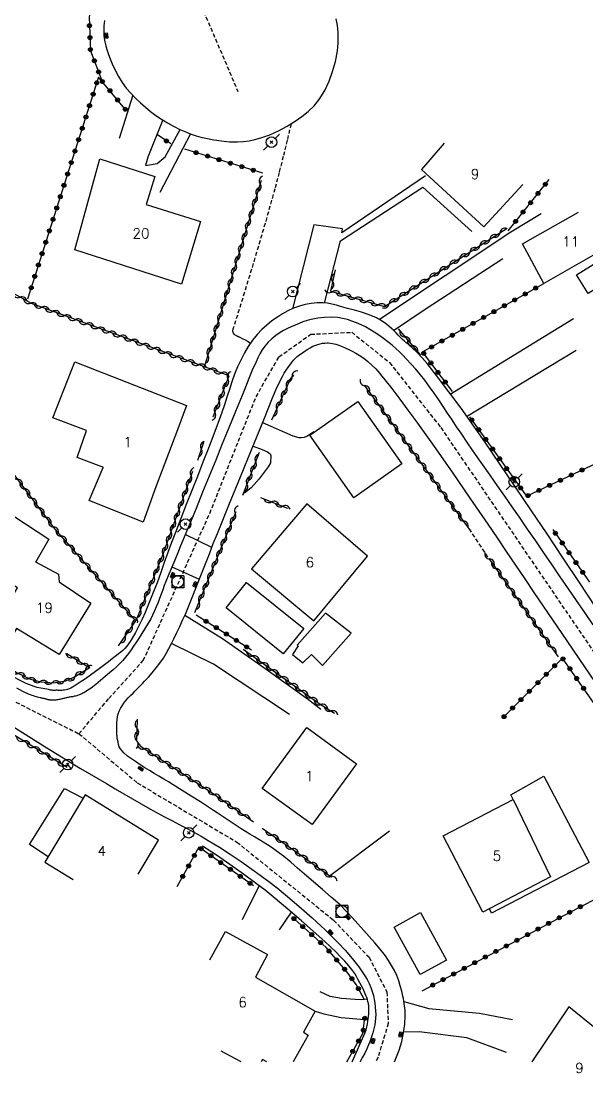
# Model space of a CAD drawing. Header units: millimetres. Extents: x 157999 to 159002, y 156999 to 158001.
# Drawn here: x 158199.5 to 158270.5, y 156998.6 to 157130.6 of the extents above; entities that cross this region are included whole.
import ezdxf
from ezdxf.enums import TextEntityAlignment as Align

# ---------------------------------------------------------------- set-up
doc = ezdxf.new("R2010")
doc.units = ezdxf.units.MM
doc.linetypes.add('DASHED', pattern=[0.75, 0.5, -0.25])
doc.layers.get('0').update_dxf_attribs({"linetype": 'CONTINUOUS'})
for name, color, linetype in [('W0001', 6, 'DASHED'), ('W0008', 7, 'CONTINUOUS'), ('W0014', 7, 'CONTINUOUS'), ('W0016', 2, 'CONTINUOUS'), ('W0017', 7, 'CONTINUOUS'), ('W0070', 7, 'DASHED'), ('W0101', 7, 'CONTINUOUS'), ('W0104', 1, 'CONTINUOUS'), ('W0112', 1, 'DASHED'), ('W0310', 3, 'CONTINUOUS'), ('W0323', 7, 'CONTINUOUS'), ('W0333', 7, 'CONTINUOUS'), ('W0401', 7, 'CONTINUOUS'), ('W0420', 7, 'CONTINUOUS'), ('W0473', 7, 'CONTINUOUS'), ('W0515', 5, 'CONTINUOUS'), ('W0991', 7, 'CONTINUOUS')]:
    doc.layers.add(name, color=color, linetype=linetype)
doc.styles.get("Standard").update_dxf_attribs({"font": 'romans.shx', "width": 0.85})

# ---------------------------------------------------------------- blocks, each defined once
blk = doc.blocks.new('T420')
for p, q in [((0.75, 0.75), (-0.75, 0.75)), ((-0.75, 0.75), (-0.75, -0.75)), ((0.75, 0.75), (0.75, -0.75)), ((0.75, -0.75), (-0.75, -0.75))]:
    blk.add_line(p, q)
blk.add_ellipse((0, 0), major_axis=(-0.53, 0.53), ratio=1, start_param=3.926991, end_param=10.210176)
blk = doc.blocks.new('T401')
for p, q in [((-0.3, 0.3), (0, 0.3)), ((-0.3, -0.25), (-0.3, 0.3)), ((-0.3, 0.15), (0, 0.15)), ((-0.3, 0), (0, 0)), ((0, 0.3), (0, -0.25)), ((-0.3, -0.15), (0, -0.15)), ((-0.3, -0.25), (-0.3, -0.3)), ((-0.3, -0.3), (0, -0.3)), ((0, -0.3), (0, -0.25))]:
    blk.add_line(p, q)
blk = doc.blocks.new('T473')
for p, q in [((-0.166667, 0.166667), (0.166667, -0.166667)), ((-0.166667, -0.166667), (0.166667, 0.166667)), ((0.500001, 0.500001), (1.000002, 1.000002)), ((-1.000002, -1.000002), (-0.500001, -0.500001))]:
    blk.add_line(p, q)
blk.add_ellipse((0, 0), major_axis=(0.471405, 0.471405), ratio=1, start_param=5.4977871438, end_param=11.780972451)
blk = doc.blocks.new('t310o')
at = {"color": 0, "linetype": 'Continuous'}
for centre, start, end in [((-0.5, 0.38), 216.8699, 323.1304), ((0.5, -0.37), 36.8699, 143.1303)]:
    blk.add_arc(centre, 0.625, start, end, dxfattribs=at)
blk = doc.blocks.new('t323o')
at = {"color": 0, "linetype": 'Continuous'}
for radius in [0.25, 0.15]:
    blk.add_circle((0, 0), radius, dxfattribs=at)

msp = doc.modelspace()

# ---------------------------------------------------------------- linework, layer by layer
at = {"layer": 'W0001'}
for points in [[(158231.52, 157171), (158225.28, 157158.17), (158218.87, 157140.03), (158226.71, 157121.73)], [(158206.77, 157041.15), (158210.51, 157045.57), (158214.84, 157050.33), (158223.19, 157068.8), (158228.99, 157083.42), (158231.86, 157088.42), (158235.85, 157091.27), (158241, 157091.51), (158245.75, 157087.71), (158252.18, 157079.56), (158276.79, 157043.46), (158296.84, 157014.06), (158304.75, 157002.6)], [(158181.45, 157053.42), (158192.81, 157048.12), (158206.77, 157041.15)], [(158206.77, 157041.15), (158214.09, 157034.99), (158226.59, 157027.55), (158238.73, 157017.76), (158243.18, 157013.1), (158245.41, 157008.74), (158245.58, 157004.81), (158244.3, 157000.56), (158243.98, 157000)]]:
    msp.add_lwpolyline(points, dxfattribs=at)
at = {"layer": 'W0008'}
for points in [[(158209.99, 157130.62), (158209.93, 157130.28), (158209.89, 157129.94), (158209.88, 157129.6), (158209.88, 157129.18), (158209.9, 157128.76), (158209.95, 157128.35), (158210.02, 157127.94), (158210.13, 157127.45), (158210.27, 157126.97), (158210.43, 157126.49), (158210.61, 157126.02), (158210.95, 157125.2), (158211.31, 157124.39), (158211.72, 157123.6), (158212.18, 157122.85), (158212.7, 157122.16), (158213.27, 157121.51), (158213.87, 157120.9), (158214.5, 157120.31), (158215.12, 157119.76), (158215.76, 157119.23), (158216.43, 157118.73), (158217.11, 157118.26), (158217.87, 157117.8), (158218.64, 157117.37), (158219.44, 157116.97), (158220.25, 157116.61), (158220.85, 157116.38), (158221.46, 157116.18), (158222.07, 157116), (158222.7, 157115.85), (158223.68, 157115.66), (158224.66, 157115.52), (158225.66, 157115.42), (158226.66, 157115.41), (158227.4, 157115.45), (158228.14, 157115.55), (158228.86, 157115.69), (158229.58, 157115.89), (158230.72, 157116.3), (158231.82, 157116.79), (158232.89, 157117.36), (158233.92, 157118), (158234.74, 157118.59), (158235.54, 157119.22), (158236.27, 157119.93), (158236.92, 157120.72), (158237.61, 157121.83), (158238.16, 157123.01), (158238.6, 157124.22), (158238.95, 157125.47), (158239.05, 157125.92), (158239.14, 157126.38), (158239.21, 157126.84), (158239.25, 157127.31), (158239.29, 157127.77), (158239.3, 157128.24), (158239.3, 157128.71), (158239.28, 157129.17), (158239.2, 157130), (158239.06, 157130.82)], [(158217.36, 157050.61), (158217.71, 157051.22), (158218.05, 157051.83), (158218.38, 157052.45), (158218.69, 157053.07), (158219.07, 157053.84), (158219.43, 157054.61), (158219.78, 157055.39), (158220.12, 157056.17), (158220.65, 157057.42), (158221.16, 157058.68), (158221.66, 157059.94), (158222.16, 157061.21), (158222.65, 157062.47), (158223.14, 157063.74), (158223.63, 157065), (158224.14, 157066.26), (158225.58, 157069.83), (158227.03, 157073.4), (158228.49, 157076.97), (158229.96, 157080.53), (158230.52, 157081.9), (158231.06, 157083.28), (158231.64, 157084.65), (158232.3, 157085.98), (158232.53, 157086.39), (158232.79, 157086.78), (158233.07, 157087.16), (158233.34, 157087.54), (158233.46, 157087.7), (158233.58, 157087.86), (158233.7, 157088.03), (158233.84, 157088.18), (158234.15, 157088.46), (158234.47, 157088.71), (158234.81, 157088.95), (158235.16, 157089.18), (158235.48, 157089.39), (158235.8, 157089.58), (158236.14, 157089.76), (158236.49, 157089.91), (158236.76, 157090), (158237.04, 157090.08), (158237.32, 157090.13), (158237.61, 157090.16), (158237.86, 157090.17), (158238.1, 157090.17), (158238.35, 157090.15), (158238.59, 157090.11), (158239, 157090.01), (158239.39, 157089.88), (158239.78, 157089.73), (158240.16, 157089.57), (158240.62, 157089.36), (158241.07, 157089.14), (158241.52, 157088.9), (158241.95, 157088.64), (158242.5, 157088.25), (158243.03, 157087.83), (158243.53, 157087.39), (158244.02, 157086.93), (158244.28, 157086.65), (158244.52, 157086.36), (158244.75, 157086.07), (158244.99, 157085.77), (158246.02, 157084.45), (158247.05, 157083.11), (158248.05, 157081.76), (158249.05, 157080.4), (158251.34, 157077.19), (158253.6, 157073.95), (158255.83, 157070.7), (158258.07, 157067.45), (158259.24, 157065.74), (158260.4, 157064.03), (158261.56, 157062.31), (158262.72, 157060.6), (158263.87, 157058.88), (158265.03, 157057.16), (158266.19, 157055.44), (158267.35, 157053.73), (158272.97, 157045.49)], [(158246.35, 157000), (158246.94, 157001.47), (158247.27, 157002.53), (158247.5, 157003.61), (158247.65, 157004.71), (158247.72, 157005.81), (158247.72, 157006.12), (158247.71, 157006.42), (158247.68, 157006.72), (158247.64, 157007.03), (158247.59, 157007.32), (158247.54, 157007.62), (158247.48, 157007.92), (158247.42, 157008.21), (158247.27, 157008.87), (158247.1, 157009.52), (158246.9, 157010.17), (158246.66, 157010.8), (158246.35, 157011.45), (158246, 157012.08), (158245.62, 157012.7), (158245.22, 157013.29), (158244.59, 157014.13), (158243.9, 157014.93), (158243.2, 157015.71), (158242.5, 157016.48), (158241.77, 157017.29), (158241.04, 157018.1), (158240.29, 157018.89), (158239.54, 157019.68)]]:
    msp.add_lwpolyline(points, dxfattribs=at)
at = {"layer": 'W0014'}
for points in [[(158234.43, 157094.81), (158233.7, 157094.54), (158233, 157094.2), (158232.33, 157093.82), (158231.68, 157093.41), (158230.99, 157092.93), (158230.33, 157092.42), (158229.71, 157091.86), (158229.12, 157091.25), (158228.54, 157090.52), (158228.01, 157089.75), (158227.54, 157088.94), (158227.11, 157088.11), (158226.68, 157087.19), (158226.3, 157086.25), (158225.96, 157085.3), (158225.64, 157084.34), (158225.34, 157083.38), (158225.03, 157082.42), (158224.71, 157081.46), (158224.37, 157080.51), (158223.7, 157078.74), (158223.02, 157076.97), (158222.33, 157075.21), (158221.63, 157073.44), (158220.94, 157071.68), (158220.24, 157069.92), (158219.55, 157068.15), (158218.87, 157066.38), (158218.39, 157065.13), (158217.93, 157063.88), (158217.48, 157062.62), (158217.03, 157061.36), (158216.57, 157060.1), (158216.09, 157058.85), (158215.59, 157057.61), (158215.07, 157056.38), (158214.68, 157055.53), (158214.28, 157054.69), (158213.85, 157053.86), (158213.39, 157053.05), (158213.19, 157052.74), (158212.99, 157052.43), (158212.77, 157052.13), (158212.53, 157051.84), (158212.28, 157051.6), (158212.02, 157051.38), (158211.75, 157051.18), (158211.48, 157050.97), (158210.98, 157050.57), (158210.49, 157050.17), (158209.98, 157049.78), (158209.47, 157049.4), (158208.84, 157048.94), (158208.21, 157048.48), (158207.57, 157048.03), (158206.91, 157047.6), (158206.53, 157047.35), (158206.15, 157047.1), (158205.75, 157046.87), (158205.33, 157046.69), (158205.15, 157046.64), (158204.97, 157046.62), (158204.78, 157046.6), (158204.6, 157046.59), (158204.53, 157046.58), (158204.46, 157046.58), (158204.38, 157046.58), (158204.31, 157046.59), (158204.24, 157046.59), (158204.16, 157046.59), (158204.09, 157046.6), (158204.02, 157046.6), (158203.94, 157046.6), (158203.87, 157046.6), (158203.79, 157046.59), (158203.72, 157046.59), (158203.64, 157046.59), (158203.57, 157046.59), (158203.49, 157046.59), (158203.42, 157046.6), (158203.19, 157046.63), (158202.95, 157046.68), (158202.73, 157046.73), (158202.5, 157046.78), (158202.25, 157046.82), (158202, 157046.86), (158201.75, 157046.9), (158201.51, 157046.96), (158201.16, 157047.07), (158200.81, 157047.19), (158200.47, 157047.32), (158200.13, 157047.47), (158197.82, 157048.64)], [(158239.59, 157094.73), (158239.07, 157094.92), (158238.52, 157095.06), (158237.97, 157095.16), (158237.41, 157095.21), (158236.65, 157095.21), (158235.9, 157095.14), (158235.16, 157095.01), (158234.43, 157094.81)], [(158237.41, 157095.21), (158237.41, 157095.22)], [(158271.58, 157057.06), (158269.57, 157060.12), (158267.55, 157063.17), (158265.52, 157066.22), (158263.47, 157069.25), (158260.58, 157073.51), (158257.69, 157077.76), (158254.73, 157081.98), (158251.66, 157086.1), (158251.07, 157086.85), (158250.47, 157087.58), (158249.85, 157088.3), (158249.21, 157088.99), (158248.99, 157089.2), (158248.77, 157089.41), (158248.54, 157089.62), (158248.31, 157089.82), (158248.08, 157090.01), (158247.85, 157090.21), (158247.62, 157090.41), (158247.39, 157090.61), (158247.11, 157090.88), (158246.83, 157091.16), (158246.56, 157091.44), (158246.28, 157091.72), (158246, 157091.99), (158245.71, 157092.26), (158245.41, 157092.51), (158245.09, 157092.74), (158244.61, 157093.04), (158244.11, 157093.31), (158243.59, 157093.54), (158243.07, 157093.75), (158242.21, 157094.04), (158241.34, 157094.29), (158240.47, 157094.51), (158239.59, 157094.73)], [(158271.3, 157054.83), (158270.25, 157056.35), (158269.23, 157057.85), (158268.2, 157059.34), (158267.18, 157060.84), (158266.15, 157062.34), (158265.13, 157063.83), (158264.1, 157065.33), (158263.07, 157066.82), (158262.04, 157068.31), (158261.13, 157069.63), (158260.21, 157070.95), (158259.3, 157072.26), (158258.38, 157073.57), (158257.46, 157074.89), (158256.54, 157076.2), (158255.63, 157077.52), (158254.72, 157078.84), (158254.15, 157079.67), (158253.6, 157080.51), (158253.04, 157081.35), (158252.49, 157082.19), (158251.93, 157083.03), (158251.36, 157083.86), (158250.78, 157084.68), (158250.17, 157085.49), (158249.62, 157086.19), (158249.04, 157086.87), (158248.45, 157087.53), (158247.84, 157088.19), (158247.41, 157088.63), (158246.98, 157089.06), (158246.53, 157089.48), (158246.07, 157089.89), (158245.53, 157090.33), (158244.97, 157090.75), (158244.4, 157091.16), (158243.82, 157091.54), (158243.28, 157091.87), (158242.74, 157092.18), (158242.18, 157092.46), (158241.6, 157092.71), (158241.03, 157092.92), (158240.46, 157093.11), (158239.86, 157093.25), (158239.26, 157093.35), (158238.42, 157093.39), (158237.57, 157093.37), (158236.73, 157093.28), (158235.9, 157093.13), (158235.39, 157092.99), (158234.88, 157092.81), (158234.39, 157092.6), (158233.91, 157092.39), (158233.42, 157092.18), (158232.93, 157091.97), (158232.45, 157091.74), (158232, 157091.47), (158231.48, 157091.1), (158230.98, 157090.7), (158230.52, 157090.27), (158230.1, 157089.79), (158229.76, 157089.33), (158229.48, 157088.83), (158229.23, 157088.32), (158228.99, 157087.82), (158228.51, 157086.77), (158228.07, 157085.71), (158227.65, 157084.64), (158227.23, 157083.58), (158226.4, 157081.56), (158225.57, 157079.54), (158224.75, 157077.51), (158223.93, 157075.49), (158223.11, 157073.47), (158222.29, 157071.45), (158221.46, 157069.42), (158220.64, 157067.4), (158220.27, 157066.51), (158219.9, 157065.62), (158219.53, 157064.73), (158219.16, 157063.83), (158218.79, 157062.94), (158218.42, 157062.05), (158218.06, 157061.16), (158217.69, 157060.26), (158217.48, 157059.73), (158217.28, 157059.2), (158217.09, 157058.67), (158216.89, 157058.13), (158216.69, 157057.6), (158216.47, 157057.07), (158216.25, 157056.55), (158216.01, 157056.03), (158215.78, 157055.58), (158215.52, 157055.13), (158215.26, 157054.7), (158214.99, 157054.26), (158214.66, 157053.73), (158214.32, 157053.2), (158213.98, 157052.67), (158213.62, 157052.15), (158213.3, 157051.69), (158212.97, 157051.22), (158212.62, 157050.77), (158212.26, 157050.33), (158211.87, 157049.93), (158211.46, 157049.55), (158211.04, 157049.18), (158210.62, 157048.81), (158210.05, 157048.31), (158209.47, 157047.81), (158208.88, 157047.33), (158208.28, 157046.86), (158208.09, 157046.73), (158207.9, 157046.6), (158207.7, 157046.48), (158207.51, 157046.37), (158207.38, 157046.3), (158207.25, 157046.23), (158207.12, 157046.16), (158206.99, 157046.1), (158206.82, 157046.04), (158206.66, 157045.98), (158206.49, 157045.92), (158206.32, 157045.88), (158206.21, 157045.85), (158206.09, 157045.82), (158205.98, 157045.8), (158205.87, 157045.78), (158205.75, 157045.76), (158205.64, 157045.75), (158205.52, 157045.73), (158205.41, 157045.7), (158205.31, 157045.68), (158205.21, 157045.66), (158205.11, 157045.64), (158205.01, 157045.61), (158204.91, 157045.59), (158204.81, 157045.57), (158204.72, 157045.54), (158204.62, 157045.52), (158204.49, 157045.49), (158204.36, 157045.46), (158204.23, 157045.43), (158204.1, 157045.41), (158203.98, 157045.39), (158203.86, 157045.37), (158203.74, 157045.37), (158203.62, 157045.36), (158203.5, 157045.36), (158203.37, 157045.36), (158203.24, 157045.36), (158203.12, 157045.38), (158203.05, 157045.39), (158202.98, 157045.4), (158202.9, 157045.42), (158202.83, 157045.44), (158202.76, 157045.46), (158202.69, 157045.48), (158202.62, 157045.5), (158202.55, 157045.51), (158202.47, 157045.53), (158202.39, 157045.55), (158202.31, 157045.57), (158202.23, 157045.58), (158202.15, 157045.6), (158202.07, 157045.62), (158201.99, 157045.64), (158201.91, 157045.65), (158201.74, 157045.7), (158201.58, 157045.74), (158201.42, 157045.79), (158201.25, 157045.83), (158201.07, 157045.89), (158200.89, 157045.94), (158200.7, 157046.01), (158200.53, 157046.08), (158199.74, 157046.45), (158198.98, 157046.87)], [(158239.54, 157019.68), (158238.43, 157020.66), (158237.32, 157021.63), (158236.21, 157022.59), (158235.08, 157023.55), (158234.21, 157024.3), (158233.34, 157025.05), (158232.45, 157025.78), (158231.53, 157026.48), (158231, 157026.85), (158230.45, 157027.21), (158229.9, 157027.55), (158229.34, 157027.89), (158228.78, 157028.22), (158228.23, 157028.55), (158227.67, 157028.88), (158227.12, 157029.23), (158226.62, 157029.56), (158226.12, 157029.88), (158225.62, 157030.21), (158225.13, 157030.55), (158224.63, 157030.88), (158224.13, 157031.21), (158223.64, 157031.54), (158223.14, 157031.86), (158222, 157032.59), (158220.86, 157033.31), (158219.72, 157034.03), (158218.58, 157034.74), (158217.99, 157035.1), (158217.4, 157035.46), (158216.8, 157035.81), (158216.21, 157036.16), (158215.62, 157036.52), (158215.03, 157036.88), (158214.45, 157037.26), (158213.88, 157037.66), (158213.38, 157038), (158212.86, 157038.35), (158212.38, 157038.76), (158211.97, 157039.24), (158211.82, 157039.52), (158211.73, 157039.82), (158211.67, 157040.13), (158211.62, 157040.43), (158211.58, 157040.64), (158211.56, 157040.85), (158211.54, 157041.07), (158211.52, 157041.28), (158211.51, 157041.5), (158211.51, 157041.71), (158211.51, 157041.93), (158211.51, 157042.14), (158211.52, 157042.52), (158211.55, 157042.89), (158211.6, 157043.27), (158211.69, 157043.63), (158211.82, 157043.99), (158211.98, 157044.33), (158212.17, 157044.66), (158212.38, 157044.97), (158212.64, 157045.32), (158212.94, 157045.64), (158213.25, 157045.95), (158213.55, 157046.26), (158213.79, 157046.51), (158214.03, 157046.75), (158214.28, 157047), (158214.52, 157047.24), (158214.77, 157047.48), (158215.01, 157047.73), (158215.25, 157047.98), (158215.48, 157048.23), (158215.97, 157048.81), (158216.45, 157049.4), (158216.92, 157050), (158217.37, 157050.62)], [(158198.54, 157042.03), (158202.74, 157039.37), (158206.97, 157036.8), (158208.06, 157036.17), (158209.14, 157035.53), (158210.23, 157034.89), (158211.31, 157034.25), (158212.4, 157033.61), (158213.48, 157032.98), (158214.57, 157032.35), (158215.67, 157031.73), (158216.58, 157031.23), (158217.5, 157030.74), (158218.42, 157030.25), (158219.35, 157029.77), (158220.27, 157029.29), (158221.19, 157028.8), (158222.1, 157028.29), (158223, 157027.77), (158224.39, 157026.91), (158225.76, 157026.03), (158227.11, 157025.11), (158228.45, 157024.18), (158229.53, 157023.4), (158230.59, 157022.61), (158231.64, 157021.8), (158232.67, 157020.96), (158234.37, 157019.52), (158236.05, 157018.06), (158237.68, 157016.55), (158239.25, 157014.97), (158240.16, 157013.98), (158241.04, 157012.96), (158241.88, 157011.9), (158242.64, 157010.78), (158242.92, 157010.31), (158243.17, 157009.82), (158243.39, 157009.32), (158243.58, 157008.8), (158243.72, 157008.32), (158243.82, 157007.83), (158243.9, 157007.34), (158243.96, 157006.84), (158243.99, 157006.38), (158244.01, 157005.92), (158243.99, 157005.45), (158243.96, 157004.99), (158243.91, 157004.64), (158243.83, 157004.3), (158243.74, 157003.96), (158243.65, 157003.62), (158243.49, 157003.11), (158243.31, 157002.61), (158243.12, 157002.11), (158242.91, 157001.61), (158242.65, 157001.08), (158242.37, 157000.56), (158242.08, 157000.05), (158242.05, 157000)], [(158241.07, 157000), (158242.7, 157003.65), (158242.81, 157004.01), (158242.9, 157004.37), (158242.97, 157004.74), (158243.04, 157005.1), (158243.08, 157005.38), (158243.12, 157005.67), (158243.14, 157005.95), (158243.15, 157006.24), (158243.16, 157006.37), (158243.16, 157006.5), (158243.15, 157006.64), (158243.15, 157006.77), (158243.14, 157006.9), (158243.13, 157007.04), (158243.11, 157007.17), (158243.09, 157007.3), (158243.03, 157007.57), (158242.96, 157007.83), (158242.88, 157008.08), (158242.79, 157008.33), (158242.62, 157008.74), (158242.43, 157009.13), (158242.23, 157009.52), (158242.02, 157009.9), (158241.82, 157010.29), (158241.6, 157010.68), (158241.38, 157011.06), (158241.13, 157011.42), (158240.65, 157012.03), (158240.13, 157012.62), (158239.59, 157013.18), (158239.04, 157013.73), (158237.63, 157015.08), (158236.18, 157016.4), (158234.7, 157017.68), (158233.22, 157018.95), (158232.2, 157019.82), (158231.16, 157020.67), (158230.12, 157021.51), (158229.06, 157022.33), (158227.4, 157023.55), (158225.71, 157024.75), (158224.01, 157025.91), (158222.28, 157027.04)]]:
    msp.add_lwpolyline(points, dxfattribs=at)
at = {"layer": 'W0016'}
for points in [[(158223.43, 157064.51), (158220.11, 157066.13)], [(158218.44, 157062.07), (158221.87, 157060.56)]]:
    msp.add_lwpolyline(points, dxfattribs=at)
at = {"layer": 'W0017'}
for points in [[(158213.51, 157121.25), (158211.83, 157115.83)], [(158217.28, 157118.16), (158215.4, 157113.49), (158215.12, 157112.42), (158216.57, 157112.7), (158217.6, 157113.53), (158219.45, 157116.96)], [(158220.76, 157116.41), (158216.93, 157109.04)], [(158250.24, 157111.14), (158239.76, 157104.01), (158239.86, 157104.48), (158236.24, 157105.01), (158233.56, 157094.46)], [(158237.58, 157095.17), (158239.59, 157102.99), (158249.92, 157109.72), (158256.09, 157104.14)], [(158244.47, 157093.18), (158260.98, 157104.1), (158264.76, 157106.4)], [(158259.98, 157100.71), (158250.2, 157094.38), (158246.23, 157091.7)], [(158253.35, 157083.76), (158268.83, 157093.26)], [(158269.17, 157089.24), (158255.39, 157080.9)], [(158229.82, 157080.18), (158233.59, 157078.54), (158234.37, 157078.32), (158234.71, 157078.3), (158235.09, 157078.35), (158235.37, 157078.47), (158236.24, 157079.08)], [(158228.61, 157077.22), (158229.77, 157076.81), (158230.45, 157076.52), (158230.75, 157076.26), (158230.85, 157076.05), (158230.79, 157075.15), (158230.5, 157074.63), (158229.38, 157073.13), (158228.4, 157072.02), (158227.55, 157071.32)], [(158220.06, 157056.04), (158224.8, 157053.09), (158229.96, 157049.46), (158235.59, 157045.45), (158237.12, 157044.24)], [(158233.18, 157043.58), (158223.64, 157049.87), (158218.37, 157052.48)], [(158229.38, 157022.1), (158227.23, 157017.82)], [(158231.94, 157016.53), (158233.43, 157018.77)], [(158242.96, 157007.85), (158242.25, 157007.77), (158241.42, 157007.79), (158239.73, 157007.93), (158238.3, 157008.18), (158237.05, 157008.77)], [(158247.55, 157007.57), (158250.67, 157006.69), (158257.04, 157006.11), (158261.17, 157005.31)], [(158236.43, 157006.34), (158237.49, 157006.02), (158239.69, 157005.54), (158240.67, 157005.47), (158243.06, 157005.27)], [(158260.42, 157001.14), (158255.46, 157003.01), (158249.46, 157003.74), (158247.63, 157003.73)]]:
    msp.add_lwpolyline(points, dxfattribs=at)
at = {"layer": 'W0070'}
msp.add_lwpolyline([(158233.38, 157117.66), (158232.9, 157115.62), (158232.41, 157113.58), (158231.89, 157111.55), (158231.35, 157109.52), (158230.13, 157105.18), (158228.85, 157100.85), (158227.54, 157096.53), (158226.2, 157092.22), (158226.18, 157092.17), (158226.16, 157092.11), (158226.14, 157092.05), (158226.11, 157091.99), (158226.09, 157091.94), (158226.07, 157091.88), (158226.06, 157091.81), (158226.05, 157091.75), (158226.05, 157091.67), (158226.06, 157091.59), (158226.08, 157091.51), (158226.11, 157091.43), (158226.18, 157091.34), (158226.26, 157091.26), (158226.35, 157091.2), (158226.44, 157091.14), (158226.5, 157091.1), (158226.56, 157091.07), (158226.62, 157091.04), (158226.69, 157091.01), (158226.75, 157090.99), (158226.81, 157090.96), (158226.87, 157090.94), (158226.94, 157090.91), (158227.27, 157090.74), (158227.61, 157090.56), (158227.94, 157090.38), (158228.27, 157090.19)], dxfattribs=at)
at = {"layer": 'W0101'}
for points in [[(158252.61, 157115.25), (158249.74, 157111.94), (158257.57, 157104.73), (158262.46, 157110.06)], [(158262.43, 157102.59), (158269.47, 157106.59)], [(158273.31, 157102.31), (158265.12, 157097.65), (158262.43, 157102.59)], [(158214.2, 157023.52), (158216.75, 157027.78), (158207.56, 157033.5), (158202.5, 157025.04), (158206.06, 157022.86)], [(158223.18, 157012.8), (158225.17, 157016.34), (158230.43, 157013.44)], [(158230.43, 157013.44), (158228.91, 157010.6), (158236.43, 157006.34), (158234.93, 157003.72), (158235.54, 157003.34), (158233.67, 157000)], [(158276.72, 157000), (158276.73, 157000.01), (158274.31, 157001.78), (158274.38, 157001.91), (158268.25, 157006.87), (158263.59, 157000)], [(158227.14, 157000), (158224.63, 157001.34)], [(158230.33, 157000), (158229.79, 157000.3), (158229.63, 157000)]]:
    msp.add_lwpolyline(points, dxfattribs=at)
for points in [[(158219.64, 157097.57), (158206.25, 157101.86), (158209.38, 157113.28), (158216.27, 157111.05), (158215.21, 157107.56), (158222.03, 157105.42)], [(158220.26, 157082.34), (158219.13, 157079.29), (158219.12, 157079.29), (158216.4, 157072.13), (158214.82, 157067.7), (158208.06, 157070.4), (158209.79, 157074.57), (158209.8, 157074.58), (158209.3, 157074.78), (158209.29, 157074.76), (158206.56, 157075.79), (158207.71, 157079.21), (158203.5, 157080.79), (158206.23, 157087.79)], [(158195.76, 157070.28), (158203, 157065.56), (158201.35, 157062.72), (158201.32, 157062.71), (158204.2, 157061.16), (158204.27, 157060.21), (158208.24, 157057.52), (158204.29, 157051.11), (158198.91, 157054.37), (158198.52, 157053.65), (158196.29, 157054.95), (158199.06, 157059.47), (158199.06, 157059.46), (158191.89, 157064.06)], [(158228.42, 157061.84), (158236.23, 157055.32), (158242.99, 157063.42), (158235.38, 157070)], [(158229.76, 157034.26), (158235.35, 157041.92), (158241.58, 157037.37), (158236.03, 157029.75)], [(158265.94, 157023.21), (158257.44, 157018.76), (158252.46, 157028.34), (158261.25, 157032.9)]]:
    msp.add_lwpolyline(points, close=True, dxfattribs=at)
at = {"layer": 'W0104'}
for points in [[(158269.23, 157098.71), (158273.92, 157101.63), (158275.38, 157099.29), (158270.69, 157096.36)], [(158241.28, 157070.75), (158235.75, 157078.59), (158241.76, 157082.83), (158247.3, 157074.99)], [(158237.71, 157056.29), (158234.15, 157052.26), (158234.29, 157052.17), (158233.55, 157051.1), (158234.87, 157050.03), (158235.94, 157051.11), (158237.34, 157049.69), (158240.95, 157053.78)], [(158249.64, 157018.71), (158252.9, 157012.75), (158249.59, 157010.94), (158246.33, 157016.89)]]:
    msp.add_lwpolyline(points, close=True, dxfattribs=at)
for points in [[(158261.25, 157032.9), (158260.96, 157033.5), (158265.12, 157035.82), (158270.81, 157025.01), (158258.56, 157018.65), (158258.29, 157019.2), (158258.29, 157019.2)], [(158202.89, 157025.7), (158202.89, 157025.7), (158200.58, 157027.27), (158204.95, 157034.27), (158207.29, 157033.05), (158207.29, 157033.05)]]:
    msp.add_lwpolyline(points, dxfattribs=at)
at = {"layer": 'W0112'}
msp.add_lwpolyline([(158258.1, 157063.29), (158255.9, 157066.64)], dxfattribs=at)
at = {"layer": 'W0310'}
for points in [[(158222.51, 157087.19), (158229.66, 157110.59)], [(158238.94, 157099.34), (158238.33, 157096.66), (158245.12, 157094.75), (158260.53, 157104.59)], [(158223.63, 157080.89), (158225.63, 157086.05), (158200.79, 157095.13), (158195.45, 157098.11)], [(158246.83, 157091.95), (158249.62, 157088.65)], [(158230.96, 157080.53), (158233.4, 157085.83), (158233.72, 157086.15)], [(158255.9, 157066.64), (158242.61, 157084.9)], [(158222.44, 157077.82), (158221.63, 157075.43)], [(158227.32, 157071.06), (158229.43, 157076.49)], [(158211.75, 157052.16), (158213.92, 157055.32), (158203.77, 157066.82), (158197.7, 157074.9)], [(158221.01, 157074.04), (158217.22, 157063.41), (158213.92, 157055.32)], [(158229.54, 157070.78), (158232.94, 157069.45)], [(158226.46, 157069), (158221.28, 157056.3)], [(158266.94, 157050.81), (158258.24, 157063.15)], [(158190.52, 157055.84), (158189.2, 157055.66), (158190.27, 157054.51), (158199.02, 157048.79), (158200.68, 157048.01), (158202.02, 157047.67), (158203.56, 157047.55), (158205.14, 157047.78), (158206.11, 157048.23), (158208.06, 157049.43), (158205.25, 157051.18)], [(158227.38, 157051.77), (158237.04, 157044.86), (158238.85, 157043.72)], [(158205.3, 157036.92), (158193.9, 157043.8), (158191.54, 157044.43), (158189.91, 157044.73), (158188.22, 157044.63), (158187.16, 157044.33), (158185.94, 157043.53), (158185.02, 157042.67)], [(158214.07, 157042.97), (158213.98, 157040.26), (158214.48, 157039.58), (158223.22, 157033.91), (158228.66, 157030.08)], [(158229.78, 157029.29), (158233.84, 157026.46), (158238.47, 157023.14)]]:
    msp.add_lwpolyline(points, dxfattribs=at)
at = {"layer": 'W0323'}
for points in [[(158210.12, 157136.83), (158208.57, 157133.87), (158208.04, 157131.08), (158208.21, 157126.83), (158209.77, 157122.78)], [(158212.75, 157119.29), (158209.24, 157123.54), (158200.31, 157095.67)], [(158218.3, 157115.15), (158216.5, 157116.38)], [(158229.86, 157111.48), (158220.04, 157114.48)], [(158260.62, 157104.25), (158265.79, 157110.68)], [(158253.63, 157084.07), (158249.9, 157089.05), (158265.12, 157097.65)], [(158255.8, 157080.9), (158262.94, 157070.94), (158279.4, 157078.73)], [(158266.25, 157066.76), (158270.86, 157060.17)], [(158221.46, 157056.06), (158228.42, 157051.66)], [(158249.83, 157008.9), (158266.91, 157017.99), (158274.63, 157022.01), (158284.04, 157026.92), (158267.44, 157050.65), (158259.98, 157043.16)], [(158228.66, 157022.09), (158221.83, 157026.91), (158219.07, 157021.95)], [(158242.56, 157007.85), (158241.56, 157009.68), (158240.43, 157011.24), (158237.78, 157014.32), (158233.47, 157018.2)], [(158240.39, 157000), (158242.41, 157003.56), (158242.65, 157005.5)]]:
    msp.add_lwpolyline(points, dxfattribs=at)
at = {"layer": 'W0333'}
msp.add_lwpolyline([(158238.16, 157023.29), (158245.74, 157028.98)], dxfattribs=at)
at = {"layer": 'W0515'}
msp.add_lwpolyline([(158227.8, 157060.11), (158234.97, 157054.35), (158232.41, 157051.16), (158225.24, 157056.93)], close=True, dxfattribs=at)

# ---------------------------------------------------------------- block references
at = {"layer": 'W0310'}
for p, rotation in [((158229.52, 157110.14), 73.01155058458478), ((158229.08, 157108.7), 73.01155058458478), ((158228.64, 157107.27), 73.01155058458478), ((158228.21, 157105.84), 73.01155058458478), ((158227.77, 157104.4), 73.01155058458478), ((158227.33, 157102.97), 73.01155058458478), ((158258.35, 157103.19), 32.54213586371402), ((158259.61, 157104), 32.54213586371402), ((158226.89, 157101.53), 73.01155058458478), ((158257.08, 157102.39), 32.54213586371402), ((158254.55, 157100.77), 32.54213586371402), ((158255.82, 157101.58), 32.54213586371402), ((158226.45, 157100.1), 73.01155058458478), ((158252.03, 157099.16), 32.54213586371402), ((158253.29, 157099.97), 32.54213586371402), ((158226.01, 157098.66), 73.01155058458478), ((158238.6, 157097.88), 257.1417555829926), ((158250.76, 157098.35), 32.54213586371402), ((158225.58, 157097.23), 73.01155058458478), ((158248.23, 157096.74), 32.54213586371402), ((158249.5, 157097.55), 32.54213586371402), ((158199.38, 157095.91), 150.7873670345903), ((158225.14, 157095.79), 73.01155058458478), ((158238.57, 157096.6), 344.2982202665808), ((158240.01, 157096.19), 344.2982202665808), ((158241.45, 157095.78), 344.2982202665808), ((158246.97, 157095.93), 32.54213586371402), ((158200.69, 157095.18), 150.7873670345903), ((158202.09, 157094.65), 159.9180275314948), ((158203.5, 157094.13), 159.9180275314948), ((158224.7, 157094.36), 73.01155058458478), ((158242.9, 157095.38), 344.2982202665808), ((158244.34, 157094.97), 344.2982202665808), ((158245.7, 157095.13), 32.54213586371402), ((158204.91, 157093.62), 159.9180275314948), ((158206.32, 157093.1), 159.9180275314948), ((158224.26, 157092.92), 73.01155058458478), ((158207.73, 157092.59), 159.9180275314948), ((158209.14, 157092.07), 159.9180275314948), ((158210.55, 157091.56), 159.9180275314948), ((158223.82, 157091.49), 73.01155058458478), ((158211.95, 157091.04), 159.9180275314948), ((158213.36, 157090.53), 159.9180275314948), ((158223.39, 157090.06), 73.01155058458478), ((158247.68, 157090.94), 310.1971009884736), ((158248.65, 157089.8), 310.1971009884736), ((158214.77, 157090.01), 159.9180275314948), ((158216.18, 157089.5), 159.9180275314948), ((158217.59, 157088.98), 159.9180275314948), ((158222.95, 157088.62), 73.01155058458478), ((158219, 157088.47), 159.9180275314948), ((158220.41, 157087.95), 159.9180275314948), ((158221.82, 157087.44), 159.9180275314948), ((158223.23, 157086.92), 159.9180275314948), ((158224.63, 157086.41), 159.9180275314948), ((158233.52, 157085.95), 44.54794423886754), ((158225.47, 157085.63), 68.76663170266804), ((158232.84, 157084.62), 65.28844595724156), ((158242.66, 157084.83), 126.0428035006632), ((158224.93, 157084.24), 68.76663170266804), ((158232.21, 157083.26), 65.28844595724156), ((158243.54, 157083.62), 126.0428035006632), ((158224.38, 157082.84), 68.76663170266804), ((158231.59, 157081.89), 65.28844595724156), ((158244.42, 157082.4), 126.0428035006632), ((158223.84, 157081.44), 68.76663170266804), ((158245.31, 157081.19), 126.0428035006632), ((158246.19, 157079.98), 126.0428035006632), ((158247.07, 157078.76), 126.0428035006632), ((158222.11, 157076.85), 251.1567717172462), ((158247.95, 157077.55), 126.0428035006632), ((158228.95, 157075.26), 68.8126259392426), ((158248.84, 157076.34), 126.0428035006632), ((158228.41, 157073.86), 68.8126259392426), ((158249.72, 157075.13), 126.0428035006632), ((158250.6, 157073.91), 126.0428035006632), ((158199.07, 157073.08), 126.9123566058967), ((158220.83, 157073.55), 250.3869850982047), ((158251.48, 157072.7), 126.0428035006632), ((158199.97, 157071.88), 126.9123566058967), ((158220.33, 157072.13), 250.3869850982047), ((158227.86, 157072.46), 68.8126259392426), ((158252.37, 157071.49), 126.0428035006632), ((158200.87, 157070.69), 126.9123566058967), ((158219.83, 157070.72), 250.3869850982047), ((158253.25, 157070.27), 126.0428035006632), ((158201.77, 157069.49), 126.9123566058967), ((158219.32, 157069.31), 250.3869850982047), ((158226.37, 157068.8), 247.8091001007667), ((158230.93, 157070.23), 338.6444841541357), ((158232.33, 157069.69), 338.6444841541357), ((158254.13, 157069.06), 126.0428035006632), ((158202.67, 157068.29), 126.9123566058967), ((158218.82, 157067.89), 250.3869850982047), ((158225.81, 157067.41), 247.8091001007667), ((158255.01, 157067.85), 126.0428035006632), ((158203.58, 157067.09), 126.9123566058967), ((158218.32, 157066.48), 250.3869850982047), ((158225.24, 157066.02), 247.8091001007667), ((158204.55, 157065.95), 131.4004467446249), ((158205.54, 157064.82), 131.4004467446249), ((158217.81, 157065.07), 250.3869850982047), ((158224.67, 157064.63), 247.8091001007667), ((158206.53, 157063.7), 131.4004467446249), ((158217.31, 157063.65), 250.3869850982047), ((158207.52, 157062.57), 131.4004467446249), ((158216.75, 157062.26), 247.7718894383391), ((158224.11, 157063.24), 247.8091001007667), ((158258.3, 157063.07), 125.168848308189), ((158208.51, 157061.45), 131.4004467446249), ((158216.19, 157060.87), 247.7718894383391), ((158223.54, 157061.85), 247.8091001007667), ((158259.16, 157061.85), 125.168848308189), ((158209.51, 157060.32), 131.4004467446249), ((158215.62, 157059.48), 247.7718894383391), ((158222.97, 157060.46), 247.8091001007667), ((158260.03, 157060.62), 125.168848308189), ((158260.89, 157059.39), 125.168848308189), ((158210.5, 157059.2), 131.4004467446249), ((158215.05, 157058.1), 247.7718894383391), ((158222.41, 157059.07), 247.8091001007667), ((158261.75, 157058.17), 125.168848308189), ((158211.49, 157058.07), 131.4004467446249), ((158212.48, 157056.94), 131.4004467446249), ((158214.48, 157056.71), 247.7718894383391), ((158221.84, 157057.69), 247.8091001007667), ((158262.62, 157056.94), 125.168848308189), ((158213.47, 157055.82), 131.4004467446249), ((158263.48, 157055.72), 125.168848308189), ((158213.45, 157054.63), 55.58899474966915), ((158264.35, 157054.49), 125.168848308189), ((158212.6, 157053.39), 55.58899474966915), ((158265.21, 157053.26), 125.168848308189), ((158266.07, 157052.04), 125.168848308189), ((158205.99, 157050.72), 148.0079517833178), ((158228.6, 157050.9), 324.4409751917064), ((158207.27, 157049.92), 148.0079517833178), ((158207.57, 157049.13), 31.51583153728421), ((158229.82, 157050.03), 324.4409751917064), ((158231.04, 157049.15), 324.4409751917064), ((158199.15, 157048.72), 334.8689442868074), ((158200.51, 157048.09), 334.8689442868074), ((158206.29, 157048.35), 31.51583153728421), ((158232.26, 157048.28), 324.4409751917064), ((158201.95, 157047.69), 345.8632496357738), ((158203.44, 157047.56), 355.394034973422), ((158204.93, 157047.75), 8.389360580806384), ((158233.48, 157047.41), 324.4409751917064), ((158234.7, 157046.54), 324.4409751917064), ((158235.92, 157045.66), 324.4409751917064), ((158237.14, 157044.8), 327.8182690449315), ((158238.41, 157044), 327.8182690449315), ((158214.03, 157041.84), 267.9716904950438), ((158199.79, 157040.24), 148.886934929149), ((158213.98, 157040.34), 267.9716904950438), ((158201.08, 157039.46), 148.886934929149), ((158202.36, 157038.69), 148.886934929149), ((158214.96, 157039.26), 327.0610373635703), ((158216.22, 157038.45), 327.0610373635703), ((158203.65, 157037.91), 148.886934929149), ((158217.48, 157037.63), 327.0610373635703), ((158204.93, 157037.14), 148.886934929149), ((158218.74, 157036.82), 327.0610373635703), ((158219.99, 157036), 327.0610373635703), ((158221.25, 157035.19), 327.0610373635703), ((158222.51, 157034.37), 327.0610373635703), ((158223.76, 157033.53), 324.8308752446572), ((158224.98, 157032.67), 324.8308752446572), ((158226.21, 157031.8), 324.8308752446572), ((158227.44, 157030.94), 324.8308752446572), ((158231.01, 157028.43), 325.0995585134887), ((158232.24, 157027.57), 325.0995585134887), ((158233.47, 157026.71), 325.0995585134887), ((158234.69, 157025.85), 324.3915335272703), ((158235.91, 157024.97), 324.3915335272703), ((158237.13, 157024.1), 324.3915335272703), ((158238.35, 157023.23), 324.3915335272703)]:
    msp.add_blockref('t310o', p, dxfattribs=dict(at, rotation=rotation))
at = {"layer": 'W0323'}
for p, rotation in [((158208.08, 157129.98), 272.3729876929393), ((158208.15, 157128.49), 272.3729876929393), ((158208.21, 157126.99), 272.3729876929393), ((158208.7, 157125.58), 291.0162549130239), ((158209.23, 157124.18), 291.0162549130239), ((158209, 157122.81), 252.237338327831), ((158209.71, 157122.97), 129.5810882337195), ((158208.55, 157121.38), 252.237338327831), ((158210.66, 157121.82), 129.5810882337195), ((158208.09, 157119.95), 252.237338327831), ((158211.62, 157120.66), 129.5810882337195), ((158212.57, 157119.5), 129.5810882337195), ((158207.63, 157118.53), 252.237338327831), ((158207.17, 157117.1), 252.237338327831), ((158206.72, 157115.67), 252.237338327831), ((158217.74, 157115.53), 145.7856752033378), ((158206.26, 157114.24), 252.237338327831), ((158205.8, 157112.81), 252.237338327831), ((158221.47, 157114.05), 163.0138337489073), ((158222.91, 157113.61), 163.0138337489073), ((158224.34, 157113.17), 163.0138337489073), ((158225.78, 157112.73), 163.0138337489073), ((158227.21, 157112.29), 163.0138337489073), ((158228.65, 157111.85), 163.0138337489073), ((158205.34, 157111.38), 252.237338327831), ((158204.88, 157109.95), 252.237338327831), ((158264.38, 157108.93), 51.2172764552992), ((158265.32, 157110.09), 51.2172764552992), ((158204.43, 157108.53), 252.237338327831), ((158263.44, 157107.76), 51.2172764552992), ((158203.97, 157107.1), 252.237338327831), ((158262.5, 157106.59), 51.2172764552992), ((158203.51, 157105.67), 252.237338327831), ((158261.56, 157105.42), 51.2172764552992), ((158203.05, 157104.24), 252.237338327831), ((158202.6, 157102.81), 252.237338327831), ((158202.14, 157101.38), 252.237338327831), ((158201.68, 157099.96), 252.237338327831), ((158201.22, 157098.53), 252.237338327831), ((158200.77, 157097.1), 252.237338327831), ((158264.08, 157097.06), 29.48036642363977), ((158262.77, 157096.32), 29.48036642363977), ((158260.16, 157094.84), 29.48036642363977), ((158261.46, 157095.58), 29.48036642363977), ((158257.55, 157093.37), 29.48036642363977), ((158258.85, 157094.11), 29.48036642363977), ((158254.93, 157091.89), 29.48036642363977), ((158256.24, 157092.63), 29.48036642363977), ((158252.32, 157090.42), 29.48036642363977), ((158253.63, 157091.15), 29.48036642363977), ((158251.02, 157089.68), 29.48036642363977), ((158250.04, 157088.87), 126.8446151193047), ((158250.94, 157087.67), 126.8446151193047), ((158251.83, 157086.47), 126.8446151193047), ((158252.73, 157085.27), 126.8446151193047), ((158256.07, 157080.52), 305.6566620251688), ((158256.94, 157079.3), 305.6566620251688), ((158257.82, 157078.08), 305.6566620251688), ((158258.69, 157076.86), 305.6566620251688), ((158259.57, 157075.64), 305.6566620251688), ((158260.44, 157074.42), 305.6566620251688), ((158261.31, 157073.2), 305.6566620251688), ((158268.55, 157073.59), 25.33143911335858), ((158269.91, 157074.24), 25.33143911335858), ((158262.19, 157071.99), 305.6566620251688), ((158265.84, 157072.31), 25.33143911335858), ((158267.2, 157072.95), 25.33143911335858), ((158263.13, 157071.03), 25.33143911335858), ((158264.49, 157071.67), 25.33143911335858), ((158266.56, 157066.31), 304.983781322215), ((158267.42, 157065.08), 304.983781322215), ((158268.28, 157063.85), 304.983781322215), ((158269.14, 157062.62), 304.983781322215), ((158270, 157061.39), 304.983781322215), ((158222.73, 157055.26), 327.6765725144595), ((158224, 157054.46), 327.6765725144595), ((158225.27, 157053.66), 327.6765725144595), ((158226.53, 157052.85), 327.6765725144595), ((158227.8, 157052.05), 327.6765725144595), ((158266.47, 157049.68), 225.1269548355978), ((158267.52, 157050.54), 124.9823177151354), ((158265.42, 157048.62), 225.1269548355978), ((158268.38, 157049.31), 124.9823177151354), ((158264.36, 157047.56), 225.1269548355978), ((158269.24, 157048.08), 124.9823177151354), ((158270.1, 157046.85), 124.9823177151354), ((158263.3, 157046.49), 225.1269548355978), ((158261.18, 157044.37), 225.1269548355978), ((158262.24, 157045.43), 225.1269548355978), ((158260.12, 157043.3), 225.1269548355978), ((158221.26, 157025.88), 240.8382367864168), ((158222.1, 157026.72), 144.8185218426295), ((158223.33, 157025.85), 144.8185218426295), ((158220.53, 157024.57), 240.8382367864168), ((158224.55, 157024.99), 144.8185218426295), ((158219.8, 157023.26), 240.8382367864168), ((158225.78, 157024.13), 144.8185218426295), ((158227, 157023.26), 144.8185218426295), ((158228.23, 157022.4), 144.8185218426295), ((158269.7, 157019.45), 27.48101278303849), ((158233.75, 157017.95), 137.9744202074714), ((158267.04, 157018.06), 27.48101278303849), ((158268.37, 157018.76), 27.48101278303849), ((158234.86, 157016.95), 137.9744202074714), ((158264.39, 157016.65), 28.02231057436059), ((158265.71, 157017.36), 28.02231057436059), ((158235.98, 157015.94), 137.9744202074714), ((158261.74, 157015.25), 28.02231057436059), ((158263.07, 157015.95), 28.02231057436059), ((158237.09, 157014.94), 137.9744202074714), ((158238.15, 157013.88), 130.6324381263823), ((158259.09, 157013.84), 28.02231057436059), ((158260.42, 157014.54), 28.02231057436059), ((158239.13, 157012.75), 130.6324381263823), ((158257.77, 157013.13), 28.02231057436059), ((158240.11, 157011.61), 130.6324381263823), ((158255.12, 157011.72), 28.02231057436059), ((158256.45, 157012.43), 28.02231057436059), ((158241.02, 157010.42), 126.1023000994574), ((158252.47, 157010.31), 28.02231057436059), ((158253.8, 157011.02), 28.02231057436059), ((158241.84, 157009.17), 118.7511728300181), ((158251.15, 157009.61), 28.02231057436059), ((158242.64, 157005.45), 83.08309746874143), ((158242.46, 157003.96), 83.08309746874143), ((158241.87, 157002.61), 60.31948670765252), ((158241.13, 157001.3), 60.31948670765252)]:
    msp.add_blockref('t323o', p, dxfattribs=dict(at, rotation=rotation))
at = {"layer": 'W0401'}
for p, rotation in [((158210.06, 157128.69), 185.8055874836628), ((158218.37, 157061.09), 157.7716770919924), ((158221.46, 157059.85), 338.4782720007757), ((158214.62, 157036.87), 56.81812070613232), ((158240.62, 157018.23), 43.04668349020241), ((158238.26, 157016.14), 225.2777971123001), ((158247.26, 157003.41), 349.0928316408189), ((158243.54, 157002.63), 160.4556955489973)]:
    msp.add_blockref('T401', p, dxfattribs=dict(at, rotation=rotation))
at = {"layer": 'W0420'}
for p in [(158219.16, 157060.21), (158239.77, 157018.85)]:
    msp.add_blockref('T420', p, dxfattribs=at)
at = {"layer": 'W0473'}
for p in [(158230.93, 157115.36), (158233.59, 157096.62), (158261.4, 157072.75), (158220.13, 157067.45), (158205.35, 157037.28), (158220.54, 157028.73)]:
    msp.add_blockref('T473', p, dxfattribs=at)

# ---------------------------------------------------------------- texts
at = {"layer": 'W0991'}
for s, p in [('9', (158256.48, 157111.36)), ('20', (158214.55, 157103.92)), ('11', (158268.49, 157102.89)), ('1', (158212.87, 157077.74)), ('6', (158235.74, 157062.66)), ('19', (158202.42, 157056.96)), ('1', (158235.68, 157035.84)), ('4', (158209.64, 157026.44)), ('5', (158259.22, 157025.83)), ('6', (158227.3, 157007.47)), ('9', (158269.59, 156999.22))]:
    msp.add_text(s, height=1.25, dxfattribs=at).set_placement(p, align=Align.MIDDLE_CENTER)

doc.saveas('drawing.dxf')
